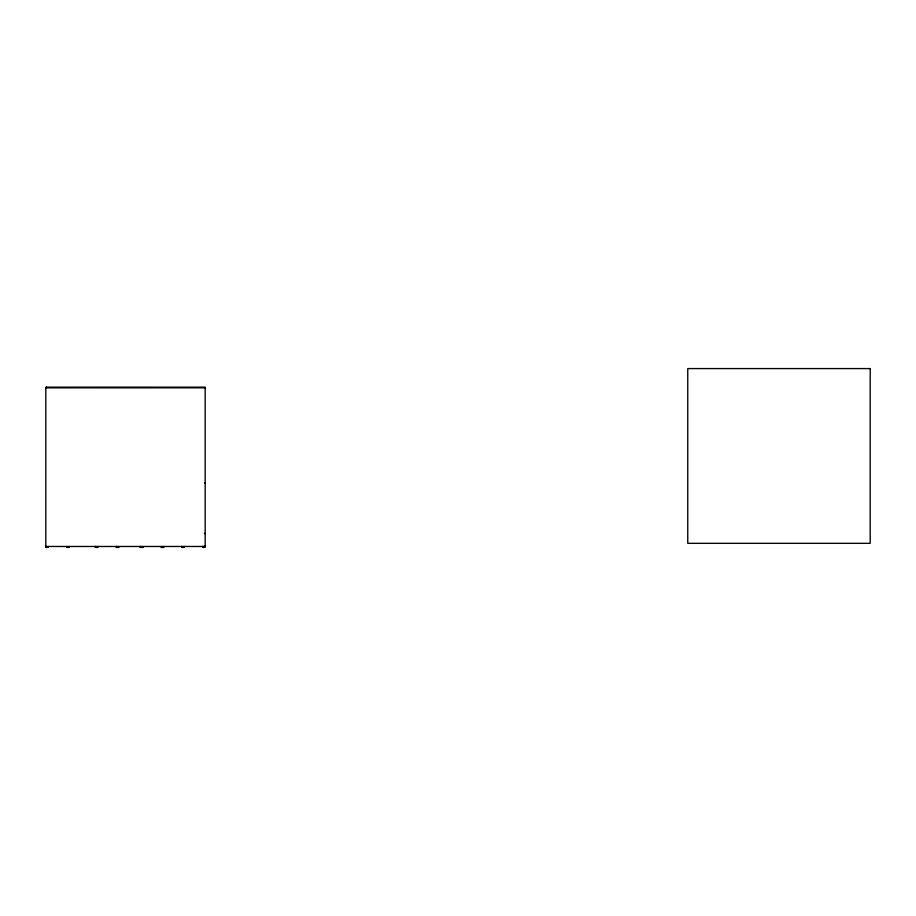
<?xml version="1.0" encoding="UTF-8"?>
<svg xmlns="http://www.w3.org/2000/svg" width="916" height="916" viewBox="0 0 916 916"><rect width="100%" height="100%" fill="white"/><g stroke="black" fill="none" stroke-linecap="round" stroke-linejoin="round"><path stroke-width="1.37" d="M48.296 546.474L48.319 547.413L45.8 547.413L46.521 546.451M66.765 547.413L66.765 546.474L66.788 547.413L69.284 547.413L69.284 546.474M95.413 546.474L95.39 547.413L97.932 547.413L97.909 546.474M116.355 547.413L116.378 546.474L116.355 547.413L118.897 547.413L118.874 546.474M140.354 547.425L140.354 546.486L140.354 547.425L142.873 547.425L142.873 546.486L142.85 547.425M161.319 547.425L161.319 546.486L161.342 547.425L163.838 547.425L163.815 546.486M184.185 546.474L184.208 547.413L181.689 547.413L181.689 546.474M202.654 547.413L202.654 546.474L202.654 547.413L205.173 547.413L205.173 387.159L45.823 387.159L45.8 547.413M204.474 387.823L205.173 387.823L46.521 387.846L46.521 387.159M45.8 546.474L205.173 546.474M181.712 546.474L181.689 547.413M95.39 546.474L95.436 547.413M205.173 482.961L204.474 482.972L205.173 482.915M205.173 533.478L204.474 533.478L205.173 533.478M205.173 545.776L204.474 545.776L205.173 545.776M870.2 368.575L687.756 368.575L687.756 543.325L870.2 543.325L870.2 368.575"/></g></svg>
